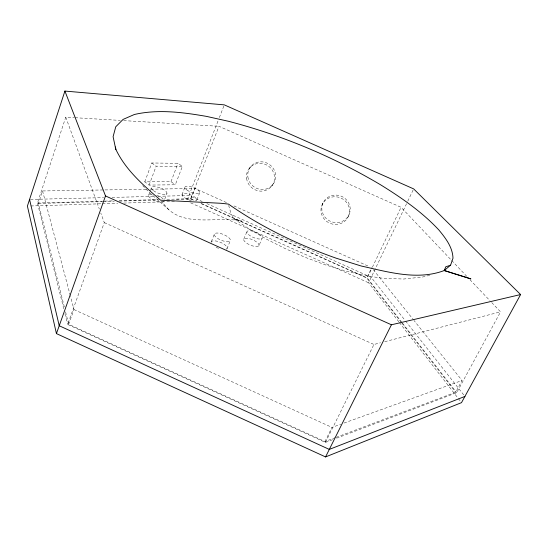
<?xml version="1.0" encoding="UTF-8"?>
<svg xmlns="http://www.w3.org/2000/svg" width="548" height="548" viewBox="0 0 548 548"><rect width="100%" height="100%" fill="white"/><g stroke="black" fill="none" stroke-linecap="round" stroke-linejoin="round"><path stroke-width="0.41" stroke-dasharray="2.74 2.06" d="M63.732 308.757L37.442 203.02L65.76 117.162L74.275 117.669M64.328 306.907L38.429 203.466L42.559 190.957L104.147 189.951M332.65 439.688L325.444 442.414L67.637 324.45L104.284 222.604L100.784 213.021M335.328 437.647L324.964 441.551L68.678 324.286L73.98 309.572L70.493 296.393M144.768 181.854L151.762 162.975L177.99 163.331L182.347 166.414L175.312 184.772L149.104 185.08L144.768 181.854L171.017 181.648L175.312 184.772M149.104 185.08L156.153 166.154L182.347 166.414M148.529 195.437L150.522 190.115M150.803 189.355L151.371 187.827M348.364 216.522A14.378 13.762 21 0 0 333.691 196.794A14.378 13.762 21 0 0 323.745 218.467A14.378 13.762 21 0 0 348.364 216.522L349.035 214.727A14.289 13.686 20.9 0 0 334.451 195.122A14.289 13.686 20.9 0 0 324.567 216.672A14.289 13.686 20.9 0 0 349.035 214.727M171.017 181.648L177.99 163.331M164.688 199.301L166.996 193.245M182.025 194.656L184.861 187.334M187.293 199.719L218.104 120.772M219.344 117.587L224.31 104.867M166.832 199.349L190.663 198.671L218.995 126.293L401.068 207.308L451.1 259.882M176.401 199.486L190.882 199.068L195.033 188.464L226.947 202.774M196.91 199.828L199.787 192.547M211.302 241.627L214.487 233.804M226.975 248.689L230.208 240.88A8.658 3.096 22.3 0 0 219.995 233.38A8.658 3.096 22.3 0 0 216.789 237.832A8.658 3.096 22.3 0 0 230.208 240.88M243.846 238.976L247.004 231.455M258.916 245.757A8.282 2.911 23 0 0 248.936 238.538A8.282 2.911 23 0 0 246.251 242.867A8.282 2.911 23 0 0 258.916 245.757L262.129 238.25A8.302 2.856 23 0 0 252.087 231.064A8.302 2.856 23 0 0 249.443 235.304A8.302 2.856 23 0 0 262.129 238.25M401.287 322.375L366.77 278.035L371.715 267.691M401.985 322.512L367.263 277.959L372.044 267.972M372.407 267.205L401.068 207.308M398.862 321.847L368.592 282.789L407.383 201.972M407.753 201.205L413.665 188.902M322.108 204.794L322.943 203.082M324.964 441.551L331.965 427.406L340.801 424.214M325.444 442.414L373.942 344.473L380.559 342.767M336.123 437.345L455.676 392.252L462.053 380.476L413.945 320.409M336.65 438.174L456.703 392.717L500.55 311.839L490.542 301.325M271.698 186.176L272.836 184.58M249.237 168.373L250.518 166.887M344.014 423.056L462.053 380.476M429.694 275.336L422.679 277.007L403.472 279.048L381.764 278.124L364.393 275.466L345.37 270.986L325.368 264.855L305.092 257.307L285.248 248.614L266.506 239.134L249.463 229.208L234.606 219.186L231.119 214.021L228.687 205.486M384.696 341.699L500.55 311.839M30.811 205.973L101.538 203.774M102.387 203.746L117.724 203.267M123.69 203.082L174.819 201.486M37.442 203.02L103.839 201.137M104.689 201.109L114.053 200.842M119.163 200.698L158.317 199.588M38.429 203.466L102.305 201.623M103.161 201.596L114.231 201.28M119.341 201.13L158.516 199.999M30.414 199.431L103.702 197.629M112.039 197.424L154.502 196.376M157.886 196.294L188.93 195.533L202.171 201.472M104.99 189.937L146.46 189.259M150.721 189.19L195.033 188.464M75.124 117.717L120.245 120.409M123.649 120.615L218.995 126.293M234.606 219.186L241.483 221.008C218.734 216.09 187.786 226.872 168.668 209.596L148.789 191.93L142.747 185.662M233.948 205.918L368.605 266.294M206.843 203.575L371.202 277.343L405.082 320.402M190.663 198.671L195.335 200.767M201.554 203.561L367.263 277.959M190.882 199.068L194.773 200.815M201 203.609L366.77 278.035M190.649 202.87L368.592 282.789M104.284 222.604L373.942 344.473M73.98 309.572L331.965 427.406M151.762 162.975L156.153 166.154M168.668 209.596L161.441 201.431M451.689 260.499L466.999 276.582M469.937 279.672L489.953 300.701M373.318 269.691L413.411 319.744M405.616 321.073L463.848 395.081M402.513 323.183L456.703 392.717M401.807 323.046L455.676 392.252M399.389 322.519L457.854 397.937M458.375 398.608L460.984 401.979M65.76 117.162L99.325 209.028M42.559 190.957L70.274 295.571M65.575 311.874L68.678 324.286M64.965 313.709L67.637 324.45M191.348 200.63A7.932 2.637 21.5 0 1 182.025 194.691A7.932 2.637 21.5 0 1 191.423 195.218A7.932 2.637 21.5 0 1 195.903 200.89M211.049 242.415A8.631 3.151 22.3 0 1 221.056 242.586A8.631 3.151 22.3 0 1 226.221 249.251M218.584 248.354A8.631 3.151 22.3 0 1 215.206 246.764M163.777 201.479A8.268 2.843 20.7 0 1 151.323 198.821A8.268 2.843 20.7 0 1 152.741 194.293M156.66 195.252A8.268 2.843 20.7 0 1 163.208 198.999M246.579 178.443A14.33 13.666 39.7 0 0 269.109 188.628A14.33 13.666 39.7 0 0 265.842 164.578A14.33 13.666 39.7 0 0 246.579 178.443M247.867 176.901A14.241 13.59 39.8 0 0 270.267 187.019A14.241 13.59 39.8 0 0 267.027 163.105A14.241 13.59 39.8 0 0 247.867 176.901M187.046 190.081A7.953 2.589 21.5 0 0 199.534 193.17A7.953 2.589 21.5 0 0 190.389 186.621A7.953 2.589 21.5 0 0 187.046 190.081M153.481 190.69A8.295 2.788 20.8 0 0 166.667 193.896A8.295 2.788 20.8 0 0 157.399 187.087A8.295 2.788 20.8 0 0 153.481 190.69"/><path stroke-width="0.82" d="M64.911 91.071L27.4 206.082L56.43 333.595L325.56 456.929L461.505 402.65L520.6 294.55L413.665 188.902L224.31 104.867L64.911 91.071L105.504 195.937L56.43 333.595M450.593 265.164L452.997 258.183C452.627 247.148 445.599 238.175 438.88 229.989C422.063 211.98 401.663 197.835 380.798 184.929C333.307 156.707 281.843 135.151 228.372 121.252L206.438 116.375C182.737 112.292 158.132 109.025 134.376 114.491L123.101 119.402L115.765 126.766L113.094 136.692L115.758 149.186C125.622 170.086 143.446 185.368 160.585 200.184L221.159 203.294L228.475 204.089C261.499 227.256 298.201 244.792 336.177 258.197L361.139 265.986C387.916 271.931 417.384 280.713 444.209 270.548L450.593 265.164L445.736 266.828L444.298 270.52L470.903 278.898L444.209 270.548M325.56 456.929L391.423 324.786L520.6 294.55M464.91 396.43L329.307 449.408L59.225 325.752L29.558 199.451M105.504 195.937L391.423 324.786M115.669 148.761L115.875 149.351L115.279 146.974"/></g></svg>
